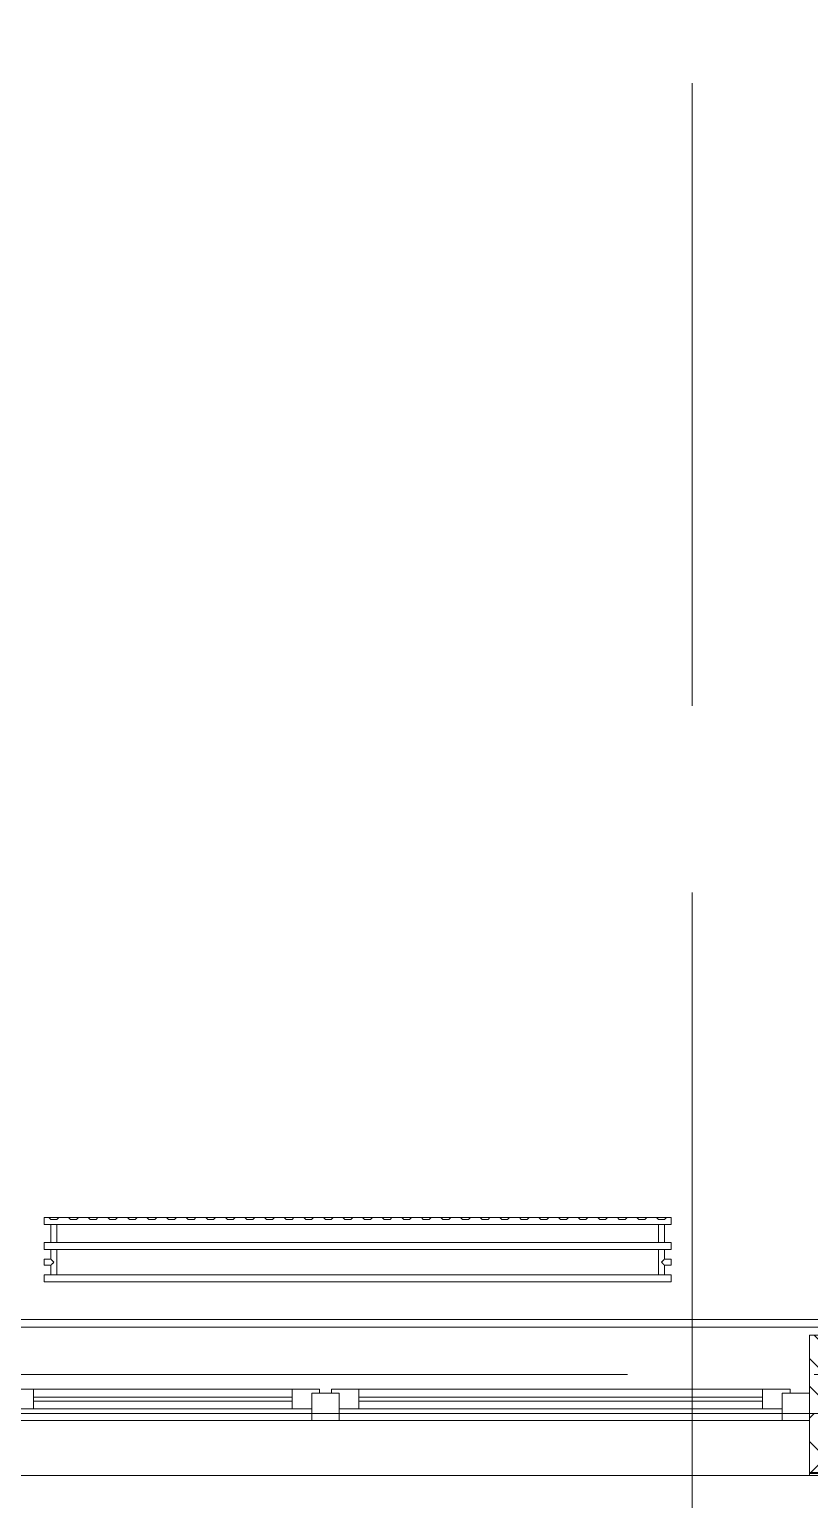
# Model space of a CAD drawing. Header units: millimetres. Extents: x 2623 to 216772, y -8553 to 29000.
# Drawn here: x 35384 to 37374, y -319 to 3430 of the extents above; entities that cross this region are included whole.
import ezdxf

# ---------------------------------------------------------------- set-up
doc = ezdxf.new("R2010")
doc.units = ezdxf.units.MM
doc.linetypes.add('Осевая', pattern=[3175, 635, -476.25, 1587.5, -476.25])
doc.layers.add('A-FLOR-1', color=7, linetype='Continuous', lineweight=9, true_color=0xaaaaaa)
doc.layers.add('M-EQPM-1', color=7, linetype='Continuous', lineweight=9, true_color=0xaaaaaa)
for name, color, linetype, lineweight in [('A-GLAZ', 7, 'Continuous', 9), ('A-WALL', 7, 'Continuous', 9), ('A-WALL-1', 7, 'Continuous', 13), ('I-WALL', 7, 'Continuous', 9), ('Оси', 7, 'Continuous', 9), ('Оси-2', 7, 'Осевая', 9)]:
    doc.layers.add(name, color=color, linetype=linetype, lineweight=lineweight)

# ---------------------------------------------------------------- blocks, each defined once
blk = doc.blocks.new('120_Окно_СКБ_2Ст - 120_Окно_СКБ_2Ст 2100х2400 _мал створка справа_-22446225-План монтажа стен и перегородок 3 этажа в осях 12-23')
at = {"layer": 'A-GLAZ'}
for p, q in [((-1050, -127), (-1050, -57)), ((-1050, -57), (-980, -57)), ((1050, -57), (-1050, -57)), ((-980, -57), (-980, -127)), ((150, -127), (150, -57)), ((150, -57), (220, -57)), ((220, -57), (220, -127)), ((980, -127), (980, -57)), ((980, -57), (1050, -57)), ((1050, -57), (1050, -127)), ((150, -87), (-980, -87)), ((-980, -87), (-980, -127)), ((-930, -137), (-930, -87)), ((-930, -107), (100, -107)), ((100, -137), (100, -87)), ((150, -127), (150, -87)), ((980, -87), (220, -87)), ((220, -87), (220, -127)), ((270, -137), (270, -87)), ((270, -107), (930, -107)), ((930, -137), (930, -87)), ((980, -127), (980, -87)), ((-980, -127), (-1050, -127)), ((-1050, -127), (-1000, -127)), ((-980, -127), (-1000, -127)), ((-1000, -127), (-1000, -137)), ((-1000, -137), (170, -137)), ((170, -137), (-1000, -137)), ((100, -117), (-930, -117)), ((220, -127), (150, -127)), ((170, -127), (150, -127)), ((170, -127), (200, -127)), ((170, -137), (170, -127)), ((220, -127), (200, -127)), ((200, -127), (200, -137)), ((200, -137), (1000, -137)), ((1000, -137), (200, -137)), ((930, -117), (270, -117)), ((1050, -127), (980, -127)), ((1000, -127), (980, -127)), ((1000, -127), (1050, -127)), ((1000, -137), (1000, -127))]:
    blk.add_line(p, q, dxfattribs=at)
blk = doc.blocks.new('radiator_prado_classic_z_tip_30_po exemplyaru - Classic Z Тип 30-500-V59-План монтажа стен и перегородок 3 этажа в осях 12-23')
at = {"layer": 'M-EQPM-1'}
for p, q in [((0, 228), (0, 210)), ((1600, 228), (0, 228)), ((0, 210), (0, 228)), ((0, 228), (12.5, 228)), ((12.5, 228), (37.5, 228)), ((37.5, 228), (12.5, 228)), ((12.5, 228), (37.5, 228)), ((12.5, 228), (17.5, 223)), ((12.5, 228), (17.5, 223)), ((32.5, 223), (37.5, 228)), ((37.5, 228), (32.5, 223)), ((37.5, 228), (62.5, 228)), ((62.5, 228), (87.5, 228)), ((87.5, 228), (62.5, 228)), ((62.5, 228), (87.5, 228)), ((62.5, 228), (67.5, 223)), ((62.5, 228), (67.5, 223)), ((82.5, 223), (87.5, 228)), ((87.5, 228), (82.5, 223)), ((87.5, 228), (112.5, 228)), ((112.5, 228), (137.5, 228)), ((137.5, 228), (112.5, 228)), ((112.5, 228), (137.5, 228)), ((112.5, 228), (117.5, 223)), ((112.5, 228), (117.5, 223)), ((132.5, 223), (137.5, 228)), ((137.5, 228), (132.5, 223)), ((137.5, 228), (162.5, 228)), ((162.5, 228), (187.5, 228)), ((187.5, 228), (162.5, 228)), ((162.5, 228), (187.5, 228)), ((162.5, 228), (167.5, 223)), ((162.5, 228), (167.5, 223)), ((182.5, 223), (187.5, 228)), ((187.5, 228), (182.5, 223)), ((187.5, 228), (212.5, 228)), ((212.5, 228), (237.5, 228)), ((237.5, 228), (212.5, 228)), ((212.5, 228), (237.5, 228)), ((212.5, 228), (217.5, 223)), ((212.5, 228), (217.5, 223)), ((232.5, 223), (237.5, 228)), ((237.5, 228), (232.5, 223)), ((237.5, 228), (262.5, 228)), ((262.5, 228), (287.5, 228)), ((287.5, 228), (262.5, 228)), ((262.5, 228), (287.5, 228)), ((262.5, 228), (267.5, 223)), ((262.5, 228), (267.5, 223)), ((282.5, 223), (287.5, 228)), ((287.5, 228), (282.5, 223)), ((287.5, 228), (312.5, 228)), ((312.5, 228), (337.5, 228)), ((337.5, 228), (312.5, 228)), ((312.5, 228), (337.5, 228)), ((312.5, 228), (317.5, 223)), ((312.5, 228), (317.5, 223)), ((332.5, 223), (337.5, 228)), ((337.5, 228), (332.5, 223)), ((337.5, 228), (362.5, 228)), ((362.5, 228), (387.5, 228)), ((387.5, 228), (362.5, 228)), ((362.5, 228), (387.5, 228)), ((362.5, 228), (367.5, 223)), ((362.5, 228), (367.5, 223)), ((382.5, 223), (387.5, 228)), ((387.5, 228), (382.5, 223)), ((387.5, 228), (412.5, 228)), ((412.5, 228), (437.5, 228)), ((437.5, 228), (412.5, 228)), ((412.5, 228), (437.5, 228)), ((412.5, 228), (417.5, 223)), ((412.5, 228), (417.5, 223)), ((432.5, 223), (437.5, 228)), ((437.5, 228), (432.5, 223)), ((437.5, 228), (462.5, 228)), ((462.5, 228), (487.5, 228)), ((487.5, 228), (462.5, 228)), ((462.5, 228), (487.5, 228)), ((462.5, 228), (467.5, 223)), ((462.5, 228), (467.5, 223)), ((482.5, 223), (487.5, 228)), ((487.5, 228), (482.5, 223)), ((487.5, 228), (512.5, 228)), ((512.5, 228), (537.5, 228)), ((537.5, 228), (512.5, 228)), ((512.5, 228), (537.5, 228)), ((512.5, 228), (517.5, 223)), ((512.5, 228), (517.5, 223)), ((532.5, 223), (537.5, 228)), ((537.5, 228), (532.5, 223)), ((537.5, 228), (562.5, 228)), ((562.5, 228), (587.5, 228)), ((587.5, 228), (562.5, 228)), ((562.5, 228), (587.5, 228)), ((562.5, 228), (567.5, 223)), ((562.5, 228), (567.5, 223)), ((582.5, 223), (587.5, 228)), ((587.5, 228), (582.5, 223)), ((587.5, 228), (612.5, 228)), ((612.5, 228), (637.5, 228)), ((637.5, 228), (612.5, 228)), ((612.5, 228), (637.5, 228)), ((612.5, 228), (617.5, 223)), ((612.5, 228), (617.5, 223)), ((632.5, 223), (637.5, 228)), ((637.5, 228), (632.5, 223)), ((637.5, 228), (662.5, 228)), ((662.5, 228), (687.5, 228)), ((687.5, 228), (662.5, 228)), ((662.5, 228), (687.5, 228)), ((662.5, 228), (667.5, 223)), ((662.5, 228), (667.5, 223)), ((682.5, 223), (687.5, 228)), ((687.5, 228), (682.5, 223)), ((687.5, 228), (712.5, 228)), ((712.5, 228), (737.5, 228)), ((737.5, 228), (712.5, 228)), ((712.5, 228), (737.5, 228)), ((712.5, 228), (717.5, 223)), ((712.5, 228), (717.5, 223)), ((732.5, 223), (737.5, 228)), ((737.5, 228), (732.5, 223)), ((737.5, 228), (762.5, 228)), ((762.5, 228), (787.5, 228)), ((787.5, 228), (762.5, 228)), ((762.5, 228), (787.5, 228)), ((762.5, 228), (767.5, 223)), ((762.5, 228), (767.5, 223)), ((782.5, 223), (787.5, 228)), ((787.5, 228), (782.5, 223)), ((787.5, 228), (812.5, 228)), ((812.5, 228), (837.5, 228)), ((837.5, 228), (812.5, 228)), ((812.5, 228), (837.5, 228)), ((812.5, 228), (817.5, 223)), ((812.5, 228), (817.5, 223)), ((832.5, 223), (837.5, 228)), ((837.5, 228), (832.5, 223)), ((837.5, 228), (862.5, 228)), ((862.5, 228), (887.5, 228)), ((887.5, 228), (862.5, 228)), ((862.5, 228), (887.5, 228)), ((862.5, 228), (867.5, 223)), ((862.5, 228), (867.5, 223)), ((882.5, 223), (887.5, 228)), ((887.5, 228), (882.5, 223)), ((887.5, 228), (912.5, 228)), ((912.5, 228), (937.5, 228)), ((937.5, 228), (912.5, 228)), ((912.5, 228), (937.5, 228)), ((912.5, 228), (917.5, 223)), ((912.5, 228), (917.5, 223)), ((932.5, 223), (937.5, 228)), ((937.5, 228), (932.5, 223)), ((937.5, 228), (962.5, 228)), ((962.5, 228), (987.5, 228)), ((987.5, 228), (962.5, 228)), ((962.5, 228), (987.5, 228)), ((962.5, 228), (967.5, 223)), ((962.5, 228), (967.5, 223)), ((982.5, 223), (987.5, 228)), ((987.5, 228), (982.5, 223)), ((987.5, 228), (1012.5, 228)), ((1012.5, 228), (1037.5, 228)), ((1037.5, 228), (1012.5, 228)), ((1012.5, 228), (1037.5, 228)), ((1012.5, 228), (1017.5, 223)), ((1012.5, 228), (1017.5, 223)), ((1032.5, 223), (1037.5, 228)), ((1037.5, 228), (1032.5, 223)), ((1037.5, 228), (1062.5, 228)), ((1062.5, 228), (1087.5, 228)), ((1087.5, 228), (1062.5, 228)), ((1062.5, 228), (1087.5, 228)), ((1062.5, 228), (1067.5, 223)), ((1062.5, 228), (1067.5, 223)), ((1082.5, 223), (1087.5, 228)), ((1087.5, 228), (1082.5, 223)), ((1087.5, 228), (1111.5, 228)), ((1112.5, 228), (1137.5, 228)), ((1137.5, 228), (1112.5, 228)), ((1112.5, 228), (1137.5, 228)), ((1112.5, 228), (1117.5, 223)), ((1112.5, 228), (1117.5, 223)), ((1132.5, 223), (1137.5, 228)), ((1137.5, 228), (1132.5, 223)), ((1137.5, 228), (1162.5, 228)), ((1162.5, 228), (1187.5, 228)), ((1187.5, 228), (1162.5, 228)), ((1162.5, 228), (1187.5, 228)), ((1162.5, 228), (1167.5, 223)), ((1162.5, 228), (1167.5, 223)), ((1182.5, 223), (1187.5, 228)), ((1187.5, 228), (1182.5, 223)), ((1187.5, 228), (1212.5, 228)), ((1212.5, 228), (1237.5, 228)), ((1237.5, 228), (1212.5, 228)), ((1212.5, 228), (1237.5, 228)), ((1212.5, 228), (1217.5, 223)), ((1212.5, 228), (1217.5, 223)), ((1232.5, 223), (1237.5, 228)), ((1237.5, 228), (1232.5, 223)), ((1237.5, 228), (1262.5, 228)), ((1262.5, 228), (1287.5, 228)), ((1287.5, 228), (1262.5, 228)), ((1262.5, 228), (1287.5, 228)), ((1262.5, 228), (1267.5, 223)), ((1262.5, 228), (1267.5, 223)), ((1282.5, 223), (1287.5, 228)), ((1287.5, 228), (1282.5, 223)), ((1287.5, 228), (1312.5, 228)), ((1312.5, 228), (1337.5, 228)), ((1337.5, 228), (1312.5, 228)), ((1312.5, 228), (1337.5, 228)), ((1312.5, 228), (1317.5, 223)), ((1312.5, 228), (1317.5, 223)), ((1332.5, 223), (1337.5, 228)), ((1337.5, 228), (1332.5, 223)), ((1337.5, 228), (1362.5, 228)), ((1362.5, 228), (1387.5, 228)), ((1387.5, 228), (1362.5, 228)), ((1362.5, 228), (1387.5, 228)), ((1362.5, 228), (1367.5, 223)), ((1362.5, 228), (1367.5, 223)), ((1382.5, 223), (1387.5, 228)), ((1387.5, 228), (1382.5, 223)), ((1387.5, 228), (1412.5, 228)), ((1412.5, 228), (1437.5, 228)), ((1437.5, 228), (1412.5, 228)), ((1412.5, 228), (1437.5, 228)), ((1412.5, 228), (1417.5, 223)), ((1412.5, 228), (1417.5, 223)), ((1432.5, 223), (1437.5, 228)), ((1437.5, 228), (1432.5, 223)), ((1437.5, 228), (1462.5, 228)), ((1462.5, 228), (1487.5, 228)), ((1487.5, 228), (1462.5, 228)), ((1462.5, 228), (1487.5, 228)), ((1462.5, 228), (1467.5, 223)), ((1462.5, 228), (1467.5, 223)), ((1482.5, 223), (1487.5, 228)), ((1487.5, 228), (1482.5, 223)), ((1487.5, 228), (1512.5, 228)), ((1512.5, 228), (1537.5, 228)), ((1537.5, 228), (1512.5, 228)), ((1512.5, 228), (1537.5, 228)), ((1512.5, 228), (1517.5, 223)), ((1512.5, 228), (1517.5, 223)), ((1532.5, 223), (1537.5, 228)), ((1537.5, 228), (1532.5, 223)), ((1537.5, 228), (1562.5, 228)), ((1562.5, 228), (1587.5, 228)), ((1587.5, 228), (1562.5, 228)), ((1562.5, 228), (1587.5, 228)), ((1562.5, 228), (1567.5, 223)), ((1562.5, 228), (1567.5, 223)), ((1582.5, 223), (1587.5, 228)), ((1587.5, 228), (1582.5, 223)), ((1587.5, 228), (1600, 228)), ((1600, 210), (1600, 228)), ((1600, 228), (1600, 210)), ((0, 210), (1600, 210)), ((17.5, 210), (0, 210)), ((32.5, 223), (17.5, 223)), ((17.5, 223), (32.5, 223)), ((17.5, 210), (17.5, 164)), ((17.5, 210), (17.5, 164)), ((17.8, 210), (17.5, 210)), ((17.5, 210), (32.5, 210)), ((32.5, 210), (17.5, 210)), ((17.5, 210), (32.5, 210)), ((25, 210), (17.8, 210)), ((20.9, 210), (18.5, 210)), ((31.5, 210), (21.2, 210)), ((26.9, 210), (25, 210)), ((32.2, 210), (26.9, 210)), ((32.5, 210), (32.2, 210)), ((32.5, 164), (32.5, 210)), ((32.5, 164), (32.5, 210)), ((1567.5, 210), (32.5, 210)), ((82.5, 223), (67.5, 223)), ((67.5, 223), (82.5, 223)), ((132.5, 223), (117.5, 223)), ((117.5, 223), (132.5, 223)), ((182.5, 223), (167.5, 223)), ((167.5, 223), (182.5, 223)), ((232.5, 223), (217.5, 223)), ((217.5, 223), (232.5, 223)), ((282.5, 223), (267.5, 223)), ((267.5, 223), (282.5, 223)), ((332.5, 223), (317.5, 223)), ((317.5, 223), (332.5, 223)), ((382.5, 223), (367.5, 223)), ((367.5, 223), (382.5, 223)), ((432.5, 223), (417.5, 223)), ((417.5, 223), (432.5, 223)), ((482.5, 223), (467.5, 223)), ((467.5, 223), (482.5, 223)), ((532.5, 223), (517.5, 223)), ((517.5, 223), (532.5, 223)), ((582.5, 223), (567.5, 223)), ((567.5, 223), (582.5, 223)), ((632.5, 223), (617.5, 223)), ((617.5, 223), (632.5, 223)), ((682.5, 223), (667.5, 223)), ((667.5, 223), (682.5, 223)), ((732.5, 223), (717.5, 223)), ((717.5, 223), (732.5, 223)), ((782.5, 223), (767.5, 223)), ((767.5, 223), (782.5, 223)), ((832.5, 223), (817.5, 223)), ((817.5, 223), (832.5, 223)), ((882.5, 223), (867.5, 223)), ((867.5, 223), (882.5, 223)), ((932.5, 223), (917.5, 223)), ((917.5, 223), (932.5, 223)), ((982.5, 223), (967.5, 223)), ((967.5, 223), (982.5, 223)), ((1032.5, 223), (1017.5, 223)), ((1017.5, 223), (1032.5, 223)), ((1082.5, 223), (1067.5, 223)), ((1067.5, 223), (1082.5, 223)), ((1132.5, 223), (1117.5, 223)), ((1117.5, 223), (1132.5, 223)), ((1182.5, 223), (1167.5, 223)), ((1167.5, 223), (1182.5, 223)), ((1232.5, 223), (1217.5, 223)), ((1217.5, 223), (1232.5, 223)), ((1282.5, 223), (1267.5, 223)), ((1267.5, 223), (1282.5, 223)), ((1332.5, 223), (1317.5, 223)), ((1317.5, 223), (1332.5, 223)), ((1382.5, 223), (1367.5, 223)), ((1367.5, 223), (1382.5, 223)), ((1432.5, 223), (1417.5, 223)), ((1417.5, 223), (1432.5, 223)), ((1482.5, 223), (1467.5, 223)), ((1467.5, 223), (1482.5, 223)), ((1532.5, 223), (1517.5, 223)), ((1517.5, 223), (1532.5, 223)), ((1582.5, 223), (1567.5, 223)), ((1567.5, 223), (1582.5, 223)), ((1567.5, 210), (1567.5, 164)), ((1567.5, 210), (1567.5, 164)), ((1582.5, 210), (1567.5, 210)), ((1567.5, 210), (1576.9, 210)), ((1569.7, 210), (1567.5, 210)), ((1567.5, 210), (1582.5, 210)), ((1581.5, 210), (1568.5, 210)), ((1571.2, 210), (1569.7, 210)), ((1573.1, 210), (1571.2, 210)), ((1580.3, 210), (1573.1, 210)), ((1576.9, 210), (1582.2, 210)), ((1582.5, 210), (1580.3, 210)), ((1582.2, 210), (1582.5, 210)), ((1582.5, 164), (1582.5, 210)), ((1582.5, 164), (1582.5, 210)), ((1600, 210), (1582.5, 210)), ((1600, 164), (0, 164)), ((0, 164), (0, 146)), ((0, 146), (0, 164)), ((0, 164), (17.5, 164)), ((18.5, 164), (17.5, 164)), ((17.5, 164), (32.5, 164)), ((32.5, 164), (17.5, 164)), ((17.5, 164), (32.5, 164)), ((19.7, 164), (18.5, 164)), ((18.5, 164), (20.9, 164)), ((21.2, 164), (19.7, 164)), ((30.3, 164), (21.2, 164)), ((21.2, 164), (31.5, 164)), ((32.5, 164), (30.3, 164)), ((32.5, 164), (1567.5, 164)), ((1582.5, 164), (1567.5, 164)), ((1567.5, 164), (1582.5, 164)), ((1567.8, 164), (1567.5, 164)), ((1567.5, 164), (1582.5, 164)), ((1575, 164), (1567.8, 164)), ((1568.5, 164), (1581.5, 164)), ((1581.5, 164), (1575, 164)), ((1582.5, 164), (1581.5, 164)), ((1582.5, 164), (1600, 164)), ((1600, 146), (1600, 164)), ((1600, 164), (1600, 146)), ((0, 146), (1600, 146)), ((17.5, 146), (0, 146)), ((17.5, 121.5), (0, 121.5)), ((17.5, 121.5), (0, 121.5)), ((0, 121.5), (0, 121.2)), ((0, 106.5), (0, 121.5)), ((0, 121.2), (0, 106.8)), ((0, 121.2), (0, 120.5)), ((0, 120.5), (0, 121.2)), ((0, 121.2), (0, 121.2)), ((0, 120.5), (0, 119.3)), ((0, 119.3), (0, 120.5)), ((0, 119.3), (0, 117.8)), ((0, 117.8), (0, 119.3)), ((0, 117.8), (0, 115.9)), ((0, 115.9), (0, 117.8)), ((0, 115.9), (0, 114)), ((0, 114), (0, 115.9)), ((0, 114), (0, 112.1)), ((0, 112.1), (0, 114)), ((17.5, 146), (17.5, 121.5)), ((17.5, 146), (17.5, 121.5)), ((17.5, 146), (23.1, 146)), ((32.5, 146), (17.5, 146)), ((17.5, 146), (32.5, 146)), ((32.5, 146), (17.5, 146)), ((20.9, 146), (18.5, 146)), ((31.5, 146), (21.2, 146)), ((23.1, 146), (31.5, 146)), ((31.5, 146), (32.5, 146)), ((32.5, 82), (32.5, 146)), ((32.5, 82), (32.5, 146)), ((1567.5, 146), (32.5, 146)), ((1567.5, 146), (1567.5, 82)), ((1567.5, 146), (1567.5, 82)), ((1567.5, 146), (1582.5, 146)), ((1575, 146), (1567.5, 146)), ((1567.5, 146), (1567.8, 146)), ((1582.5, 146), (1567.5, 146)), ((1567.8, 146), (1573.1, 146)), ((1581.5, 146), (1568.5, 146)), ((1573.1, 146), (1580.3, 146)), ((1582.5, 146), (1575, 146)), ((1580.3, 146), (1582.5, 146)), ((1582.5, 121.5), (1582.5, 146)), ((1582.5, 121.5), (1582.5, 146)), ((1600, 146), (1582.5, 146)), ((1600, 121.5), (1582.5, 121.5)), ((1600, 121.5), (1582.5, 121.5)), ((1600, 121.5), (1600, 106.5)), ((1600, 121.2), (1600, 121.5)), ((1600, 121.5), (1600, 121.2)), ((1600, 121.2), (1600, 121.5)), ((1600, 106.8), (1600, 121.2)), ((1600, 121.2), (1600, 117.8)), ((1600, 106.8), (1600, 121.2)), ((1600, 117.8), (1600, 106.8)), ((0, 112.1), (0, 110.2)), ((0, 110.2), (0, 112.1)), ((0, 110.2), (0, 108.7)), ((0, 108.7), (0, 110.2)), ((0, 108.7), (0, 106.8)), ((0, 106.8), (0, 108.7)), ((0, 106.8), (0, 106.5)), ((0, 106.8), (0, 106.8)), ((0, 106.5), (17.5, 106.5)), ((0, 106.5), (17.5, 106.5)), ((1600, 82), (0, 82)), ((0, 82), (0, 64)), ((0, 64), (0, 82)), ((0, 82), (17.5, 82)), ((17.5, 106.5), (17.5, 82)), ((17.5, 106.5), (17.5, 82)), ((18.5, 82), (17.5, 82)), ((17.5, 82), (32.5, 82)), ((32.5, 82), (17.5, 82)), ((17.5, 82), (18.5, 82)), ((25, 82), (18.5, 82)), ((18.5, 82), (26.9, 82)), ((18.5, 82), (20.9, 82)), ((21.2, 82), (31.5, 82)), ((31.5, 82), (25, 82)), ((26.9, 82), (32.5, 82)), ((32.5, 82), (31.5, 82)), ((32.5, 82), (1567.5, 82)), ((1582.5, 82), (1567.5, 82)), ((1567.5, 82), (1575, 82)), ((1571.2, 82), (1567.5, 82)), ((1567.5, 82), (1582.5, 82)), ((1568.5, 82), (1581.5, 82)), ((1578.7, 82), (1571.2, 82)), ((1575, 82), (1582.5, 82)), ((1580.3, 82), (1578.7, 82)), ((1582.5, 82), (1580.3, 82)), ((1582.5, 82), (1582.5, 106.5)), ((1582.5, 106.5), (1600, 106.5)), ((1582.5, 82), (1582.5, 106.5)), ((1582.5, 106.5), (1600, 106.5)), ((1582.5, 82), (1600, 82)), ((1600, 106.5), (1600, 106.8)), ((1600, 106.8), (1600, 106.5)), ((1600, 106.5), (1600, 106.8)), ((1600, 64), (1600, 82)), ((1600, 82), (1600, 64)), ((1600, 64), (0, 64)), ((0, 64), (1600, 64))]:
    blk.add_line(p, q, dxfattribs=at)
for points, knots in [([(17.8, 121.2), (17.7, 121.3), (17.7, 121.3), (17.5, 121.5), (17.5, 121.5), (17.5, 121.5)], [0.8571429, 0.8571429, 0.8571429, 0.8571429, 0.8928571, 0.9285714, 1, 1, 1, 1]), ([(17.5, 121.5), (17.5, 121.5), (17.5, 121.5), (17.7, 121.3), (17.7, 121.3), (17.8, 121.2)], [0, 0, 0, 0, 0.0714286, 0.1071429, 0.1428571, 0.1428571, 0.1428571, 0.1428571]), ([(17.5, 121.5), (17.5, 121.5), (17.5, 121.5), (17.7, 121.3), (17.7, 121.3), (17.8, 121.2)], [0, 0, 0, 0, 0.0714286, 0.1071429, 0.1428571, 0.1428571, 0.1428571, 0.1428571]), ([(25, 114), (24.5, 114.5), (23.6, 115.4), (22.4, 116.6), (21.6, 117.4), (21.1, 117.9), (20.8, 118.2), (20.5, 118.5), (20.2, 118.8), (19.8, 119.1), (19.6, 119.4), (19.3, 119.7), (19, 120), (18.7, 120.3), (18.5, 120.5), (18.3, 120.7), (18.1, 120.9), (17.9, 121.1), (17.8, 121.2), (17.7, 121.3), (17.5, 121.5), (17.5, 121.5), (17.5, 121.5)], [0, 0, 0, 0, 0.142857, 0.285714, 0.357143, 0.392857, 0.428571, 0.464286, 0.5, 0.535714, 0.571429, 0.607143, 0.642857, 0.678571, 0.714286, 0.75, 0.785714, 0.821429, 0.857143, 0.892857, 0.928571, 1, 1, 1, 1]), ([(17.5, 106.5), (17.5, 106.5), (17.5, 106.5), (17.7, 106.7), (17.8, 106.8), (17.9, 106.9), (18.1, 107.1), (18.3, 107.3), (18.5, 107.5), (18.7, 107.7), (19, 108), (19.3, 108.3), (19.6, 108.6), (19.8, 108.9), (20.3, 109.3), (20.7, 109.7), (21.1, 110.1), (21.6, 110.6), (22.4, 111.4), (23.6, 112.6), (24.5, 113.5), (25, 114)], [0, 0, 0, 0, 0.071429, 0.107143, 0.142857, 0.178571, 0.214286, 0.25, 0.285714, 0.321429, 0.357143, 0.392857, 0.428571, 0.464286, 0.5, 0.571429, 0.607143, 0.642857, 0.714286, 0.857143, 1, 1, 1, 1]), ([(17.8, 121.2), (17.8, 121.2), (17.9, 121.1), (18.1, 120.9), (18.3, 120.7), (18.5, 120.5), (18.7, 120.3), (19, 120), (19.3, 119.7), (19.6, 119.4), (19.8, 119.1), (20.3, 118.7), (20.7, 118.3), (21.1, 117.9), (21.6, 117.4), (22.4, 116.6), (23.1, 115.9), (23.6, 115.4)], [0.1428571, 0.1428571, 0.1428571, 0.1428571, 0.1785714, 0.2142857, 0.25, 0.2857143, 0.3214286, 0.3571429, 0.3928571, 0.4285714, 0.4642857, 0.5, 0.5714286, 0.6071429, 0.6428571, 0.7142857, 0.8571429, 0.8571429, 0.8571429, 0.8571429]), ([(19.6, 119.4), (19.7, 119.3), (19.9, 119.2), (20.3, 118.7), (20.7, 118.3), (21.1, 117.9), (21.6, 117.4), (21.9, 117.1), (22.1, 116.9)], [0.4285714, 0.4285714, 0.4285714, 0.4285714, 0.4642857, 0.5, 0.5714286, 0.6071429, 0.6428571, 0.7142857, 0.7142857, 0.7142857, 0.7142857]), ([(22.1, 116.9), (21.9, 117.1), (21.6, 117.4), (21.1, 117.9), (20.9, 118.1), (20.8, 118.2)], [0.2857143, 0.2857143, 0.2857143, 0.2857143, 0.3571429, 0.3928571, 0.4285714, 0.4285714, 0.4285714, 0.4285714]), ([(1575, 114), (1575.5, 114.5), (1576.4, 115.4), (1577.6, 116.6), (1578.4, 117.4), (1578.9, 117.9), (1579.2, 118.2), (1579.5, 118.5), (1579.8, 118.8), (1580.1, 119.2), (1580.4, 119.4), (1580.7, 119.7), (1581, 120), (1581.3, 120.3), (1581.5, 120.5), (1581.7, 120.7), (1581.9, 120.9), (1582.1, 121.1), (1582.2, 121.2), (1582.3, 121.3), (1582.5, 121.5), (1582.5, 121.5), (1582.5, 121.5)], [0, 0, 0, 0, 0.142857, 0.285714, 0.357143, 0.392857, 0.428571, 0.464286, 0.5, 0.535714, 0.571429, 0.607143, 0.642857, 0.678571, 0.714286, 0.75, 0.785714, 0.821429, 0.857143, 0.892857, 0.928571, 1, 1, 1, 1]), ([(1582.5, 106.5), (1582.5, 106.5), (1582.5, 106.5), (1582.3, 106.7), (1582.2, 106.8), (1582.1, 106.9), (1581.9, 107.1), (1581.7, 107.3), (1581.5, 107.5), (1581.3, 107.7), (1581, 108), (1580.7, 108.3), (1580.4, 108.6), (1580.1, 108.8), (1579.7, 109.3), (1579.3, 109.7), (1578.9, 110.1), (1578.4, 110.6), (1577.6, 111.4), (1576.4, 112.6), (1575.5, 113.5), (1575, 114)], [0, 0, 0, 0, 0.071429, 0.107143, 0.142857, 0.178571, 0.214286, 0.25, 0.285714, 0.321429, 0.357143, 0.392857, 0.428571, 0.464286, 0.5, 0.571429, 0.607143, 0.642857, 0.714286, 0.857143, 1, 1, 1, 1]), ([(1582.2, 121.2), (1582.2, 121.2), (1582.1, 121.1), (1581.9, 120.9), (1581.7, 120.7), (1581.5, 120.5), (1581.3, 120.3), (1581, 120), (1580.7, 119.7), (1580.4, 119.4), (1580.1, 119.2), (1579.7, 118.7), (1579.3, 118.3), (1578.9, 117.9), (1578.4, 117.4), (1577.6, 116.6), (1576.9, 115.9), (1576.4, 115.4)], [0.1428571, 0.1428571, 0.1428571, 0.1428571, 0.1785714, 0.2142857, 0.25, 0.2857143, 0.3214286, 0.3571429, 0.3928571, 0.4285714, 0.4642857, 0.5, 0.5714286, 0.6071429, 0.6428571, 0.7142857, 0.8571429, 0.8571429, 0.8571429, 0.8571429]), ([(1582.2, 121.2), (1582.2, 121.2), (1582.1, 121.1), (1581.9, 120.9), (1581.7, 120.7), (1581.5, 120.5), (1581.3, 120.3), (1581, 120), (1580.7, 119.7), (1580.4, 119.4), (1580.1, 119.2), (1579.7, 118.7), (1579.3, 118.3), (1578.9, 117.9), (1578.4, 117.4), (1577.6, 116.6), (1576.9, 115.9), (1576.4, 115.4)], [0.1428571, 0.1428571, 0.1428571, 0.1428571, 0.1785714, 0.2142857, 0.25, 0.2857143, 0.3214286, 0.3571429, 0.3928571, 0.4285714, 0.4642857, 0.5, 0.5714286, 0.6071429, 0.6428571, 0.7142857, 0.8571429, 0.8571429, 0.8571429, 0.8571429]), ([(1576.4, 115.4), (1576.9, 115.9), (1577.6, 116.6), (1578.4, 117.4), (1578.9, 117.9), (1579.2, 118.2), (1579.5, 118.5), (1579.8, 118.8), (1580.1, 119.2), (1580.4, 119.4), (1580.7, 119.7), (1581, 120), (1581.3, 120.3), (1581.5, 120.5), (1581.7, 120.7), (1581.9, 120.9), (1582.1, 121.1), (1582.2, 121.2), (1582.2, 121.2)], [0.1428571, 0.1428571, 0.1428571, 0.1428571, 0.2857143, 0.3571429, 0.3928571, 0.4285714, 0.4642857, 0.5, 0.5357143, 0.5714286, 0.6071429, 0.6428571, 0.6785714, 0.7142857, 0.75, 0.7857143, 0.8214286, 0.8571429, 0.8571429, 0.8571429, 0.8571429]), ([(1582.5, 121.5), (1582.5, 121.5), (1582.5, 121.5), (1582.3, 121.3), (1582.3, 121.3), (1582.2, 121.2)], [0, 0, 0, 0, 0.0714286, 0.1071429, 0.1428571, 0.1428571, 0.1428571, 0.1428571]), ([(1582.5, 121.5), (1582.5, 121.5), (1582.5, 121.5), (1582.3, 121.3), (1582.3, 121.3), (1582.2, 121.2)], [0, 0, 0, 0, 0.0714286, 0.1071429, 0.1428571, 0.1428571, 0.1428571, 0.1428571]), ([(1582.2, 121.2), (1582.3, 121.3), (1582.3, 121.3), (1582.5, 121.5), (1582.5, 121.5), (1582.5, 121.5)], [0.8571429, 0.8571429, 0.8571429, 0.8571429, 0.8928571, 0.9285714, 1, 1, 1, 1]), ([(17.5, 106.5), (17.5, 106.5), (17.5, 106.5), (17.7, 106.7), (17.7, 106.7), (17.8, 106.8)], [0, 0, 0, 0, 0.0714286, 0.1071429, 0.1428571, 0.1428571, 0.1428571, 0.1428571]), ([(17.8, 106.8), (17.7, 106.7), (17.7, 106.7), (17.5, 106.5), (17.5, 106.5), (17.5, 106.5)], [0.8571429, 0.8571429, 0.8571429, 0.8571429, 0.8928571, 0.9285714, 1, 1, 1, 1]), ([(17.8, 106.8), (17.7, 106.7), (17.7, 106.7), (17.5, 106.5), (17.5, 106.5), (17.5, 106.5)], [0.8571429, 0.8571429, 0.8571429, 0.8571429, 0.8928571, 0.9285714, 1, 1, 1, 1]), ([(22.1, 111.1), (21.9, 110.9), (21.6, 110.6), (21.1, 110.1), (20.8, 109.8), (20.5, 109.5), (20.2, 109.2), (19.8, 108.9), (19.6, 108.6), (19.3, 108.3), (19, 108), (18.7, 107.7), (18.5, 107.5), (18.3, 107.3), (18.1, 107.1), (17.9, 106.9), (17.8, 106.8), (17.8, 106.8)], [0.2857143, 0.2857143, 0.2857143, 0.2857143, 0.3571429, 0.3928571, 0.4285714, 0.4642857, 0.5, 0.5357143, 0.5714286, 0.6071429, 0.6428571, 0.6785714, 0.7142857, 0.75, 0.7857143, 0.8214286, 0.8571429, 0.8571429, 0.8571429, 0.8571429]), ([(17.8, 106.8), (17.8, 106.8), (17.9, 106.9), (18.1, 107.1), (18.3, 107.3), (18.5, 107.5), (18.7, 107.7), (19, 108), (19.3, 108.3), (19.6, 108.6), (19.9, 108.8), (20.3, 109.3), (20.6, 109.6), (20.8, 109.8)], [0.1428571, 0.1428571, 0.1428571, 0.1428571, 0.1785714, 0.2142857, 0.25, 0.2857143, 0.3214286, 0.3571429, 0.3928571, 0.4285714, 0.4642857, 0.5, 0.5714286, 0.5714286, 0.5714286, 0.5714286]), ([(20.8, 109.8), (20.9, 109.9), (21.1, 110.1), (21.6, 110.6), (21.9, 110.9), (22.1, 111.1)], [0.5714286, 0.5714286, 0.5714286, 0.5714286, 0.6071429, 0.6428571, 0.7142857, 0.7142857, 0.7142857, 0.7142857]), ([(22.1, 111.1), (21.9, 110.9), (21.6, 110.6), (21.1, 110.1), (20.9, 109.9), (20.8, 109.8)], [0.2857143, 0.2857143, 0.2857143, 0.2857143, 0.3571429, 0.3928571, 0.4285714, 0.4285714, 0.4285714, 0.4285714]), ([(1577.9, 111.1), (1578.1, 110.9), (1578.4, 110.6), (1578.9, 110.1), (1579.2, 109.8), (1579.5, 109.5), (1579.8, 109.2), (1580.1, 108.8), (1580.4, 108.6), (1580.7, 108.3), (1581, 108), (1581.3, 107.7), (1581.5, 107.5), (1581.7, 107.3), (1581.9, 107.1), (1582.1, 106.9), (1582.2, 106.8), (1582.2, 106.8)], [0.2857143, 0.2857143, 0.2857143, 0.2857143, 0.3571429, 0.3928571, 0.4285714, 0.4642857, 0.5, 0.5357143, 0.5714286, 0.6071429, 0.6428571, 0.6785714, 0.7142857, 0.75, 0.7857143, 0.8214286, 0.8571429, 0.8571429, 0.8571429, 0.8571429]), ([(1577.9, 111.1), (1578.1, 110.9), (1578.4, 110.6), (1578.9, 110.1), (1579.2, 109.8), (1579.5, 109.5), (1579.8, 109.2), (1580.1, 108.8), (1580.4, 108.6), (1580.7, 108.3), (1581, 108), (1581.3, 107.7), (1581.5, 107.5), (1581.7, 107.3), (1581.9, 107.1), (1582.1, 106.9), (1582.2, 106.8), (1582.2, 106.8)], [0.2857143, 0.2857143, 0.2857143, 0.2857143, 0.3571429, 0.3928571, 0.4285714, 0.4642857, 0.5, 0.5357143, 0.5714286, 0.6071429, 0.6428571, 0.6785714, 0.7142857, 0.75, 0.7857143, 0.8214286, 0.8571429, 0.8571429, 0.8571429, 0.8571429]), ([(1582.2, 106.8), (1582.2, 106.8), (1582.1, 106.9), (1581.9, 107.1), (1581.7, 107.3), (1581.5, 107.5), (1581.3, 107.7), (1581, 108), (1580.7, 108.3), (1580.4, 108.6), (1580.1, 108.8), (1579.7, 109.3), (1579.3, 109.7), (1578.9, 110.1), (1578.4, 110.6), (1578.1, 110.9), (1577.9, 111.1)], [0.1428571, 0.1428571, 0.1428571, 0.1428571, 0.1785714, 0.2142857, 0.25, 0.2857143, 0.3214286, 0.3571429, 0.3928571, 0.4285714, 0.4642857, 0.5, 0.5714286, 0.6071429, 0.6428571, 0.7142857, 0.7142857, 0.7142857, 0.7142857]), ([(1582.2, 106.8), (1582.3, 106.7), (1582.3, 106.7), (1582.5, 106.5), (1582.5, 106.5), (1582.5, 106.5)], [0.8571429, 0.8571429, 0.8571429, 0.8571429, 0.8928571, 0.9285714, 1, 1, 1, 1]), ([(1582.2, 106.8), (1582.3, 106.7), (1582.3, 106.7), (1582.5, 106.5), (1582.5, 106.5), (1582.5, 106.5)], [0.8571429, 0.8571429, 0.8571429, 0.8571429, 0.8928571, 0.9285714, 1, 1, 1, 1]), ([(1582.5, 106.5), (1582.5, 106.5), (1582.5, 106.5), (1582.3, 106.7), (1582.3, 106.7), (1582.2, 106.8)], [0, 0, 0, 0, 0.0714286, 0.1071429, 0.1428571, 0.1428571, 0.1428571, 0.1428571])]:
    blk.add_open_spline(points, degree=3, knots=knots, dxfattribs=at)
for points in [[(20.8, 118.2), (20.7, 118.3), (20.5, 118.5), (20.2, 118.8), (19.9, 119.2), (19.6, 119.4), (19.3, 119.7), (19, 120), (18.7, 120.3), (18.5, 120.5), (18.3, 120.7), (18.1, 120.9), (17.9, 121.1), (17.8, 121.2), (17.8, 121.2)], [(17.8, 121.2), (17.8, 121.2), (17.9, 121.1), (18.1, 120.9), (18.3, 120.7), (18.5, 120.5), (18.7, 120.3), (19, 120), (19.3, 119.7), (19.5, 119.5), (19.6, 119.4)], [(23.6, 115.4), (23.1, 115.9), (22.6, 116.4), (22.1, 116.9)], [(22.1, 116.9), (22.6, 116.4), (23.1, 115.9), (23.6, 115.4)], [(25, 114), (24.5, 113.5), (23.6, 112.6), (22.6, 111.6), (22.1, 111.1)], [(22.1, 111.1), (22.6, 111.6), (23.1, 112.1), (23.6, 112.6)], [(23.6, 112.6), (23.1, 112.1), (22.6, 111.6), (22.1, 111.1)], [(25, 114), (24.5, 114.5), (24, 115), (23.6, 115.4)], [(23.6, 115.4), (24, 115), (24.5, 114.5), (25, 114)], [(23.6, 115.4), (24, 115), (24.5, 114.5), (25, 114)], [(23.6, 112.6), (24, 113), (24.5, 113.5), (25, 114)], [(25, 114), (24.5, 113.5), (24, 113), (23.6, 112.6)], [(1576.4, 115.4), (1576, 115), (1575.5, 114.5), (1575, 114)], [(1576.4, 115.4), (1576, 115), (1575.5, 114.5), (1575, 114)], [(1575, 114), (1575.5, 114.5), (1576, 115), (1576.4, 115.4)], [(1575, 114), (1575.5, 113.5), (1576.4, 112.6), (1577.4, 111.6), (1577.9, 111.1)], [(1575, 114), (1575.5, 113.5), (1576.4, 112.6), (1577.4, 111.6), (1577.9, 111.1)], [(1577.9, 111.1), (1577.4, 111.6), (1576.4, 112.6), (1575.5, 113.5), (1575, 114)], [(20.8, 109.8), (20.7, 109.7), (20.5, 109.5), (20.2, 109.2), (19.9, 108.8), (19.6, 108.6), (19.3, 108.3), (19, 108), (18.7, 107.7), (18.5, 107.5), (18.3, 107.3), (18.1, 107.1), (17.9, 106.9), (17.8, 106.8), (17.8, 106.8)]]:
    blk.add_open_spline(points, degree=3, dxfattribs=at)

msp = doc.modelspace()

# ---------------------------------------------------------------- hatches: boundary and pattern name
at = {"layer": 'A-WALL'}
h = msp.add_hatch(dxfattribs=at)
h.set_pattern_fill('FP_22', color=256, style=0, pattern_type=2)
h.set_pattern_definition([(135, (-17385.513, 0), (-35.35534, -35.35534), [])])
h.paths.add_polyline_path([(47802.5, -100), (48024.5, -100), (48024.5, 100), (47774.5, 100), (47774.5, -100)])
h.paths.add_polyline_path([(46348.4, -100), (46874.5, -100), (46874.5, 100), (46324.5, 100), (46324.5, -100)])
h.paths.add_polyline_path([(44224.5, -100), (44224.5, 100), (44024.5, 100), (44024.5, -100), (44167.2, -100)])
h.paths.add_polyline_path([(40424.5, -100), (40424.5, 100), (39524.5, 100), (39524.5, -100), (39804.8, -100)])
h.paths.add_polyline_path([(37623.6, -100), (38124.5, -100), (38124.5, 100), (37374.5, 100), (37374.5, -100)])
h.paths.add_polyline_path([(35274.5, -100), (35274.5, 100), (35024.5, 100), (35024.5, -100)])
h.paths.add_polyline_path([(33261.2, -100), (33624.5, -100), (33624.5, 100), (32874.5, 100), (32874.5, -100)])
h.paths.add_polyline_path([(30524.5, -100), (30774.5, -100), (30774.5, 100), (30524.5, 100), (30524.5, 5.7)])
h.paths.add_polyline_path([(26717.6, -100), (26924.5, -100), (26924.5, 100), (26024.5, 100), (26024.5, -100)])
h.paths.add_polyline_path([(25274.5, -100), (25524.5, -100), (25524.5, 100), (25274.5, 100)])
h.paths.add_polyline_path([(24374.5, -100), (24374.5, 100), (23754.5, 100), (23754.5, -100), (23809.4, -100)])
h = msp.add_hatch(dxfattribs=at)
h.set_pattern_fill('FP_23', color=256, style=0, pattern_type=2)
h.set_pattern_definition([(45, (-17385.51, 0), (-70.71068, 70.71068), []), (135, (-17385.51, 0), (-70.71068, -70.71068), [])])
h.paths.add_polyline_path([(37374.5, -250), (38124.5, -250), (38124.5, -100), (37374.5, -100)])
h.paths.add_polyline_path([(39241.6, -250), (39241.6, -100), (39024.5, -100), (39024.5, -250), (39077.7, -250)])
h.paths.add_polyline_path([(34524.5, -250), (35274.5, -250), (35274.5, -100), (34524.5, -100)])
h.paths.add_polyline_path([(33624.5, -250), (33624.5, -100), (32874.5, -100), (32874.5, -250), (33261.2, -250)])
h.paths.add_polyline_path([(30774.5, -250), (30774.5, -100), (30024.5, -100), (30024.5, -250), (30524.5, -250)])
h.paths.add_polyline_path([(26717.6, -250), (26924.5, -250), (26924.5, -100), (25274.5, -100), (25274.5, -250), (25990.6, -250)])
h.paths.add_polyline_path([(23809.4, -250), (24374.5, -250), (24374.5, -100), (23754.5, -100), (23754.5, -250)])
h.paths.add_polyline_path([(21628.2, -250), (21654.5, -250), (21654.5, -100), (21347.1, -100), (21347.1, -250)])

# ---------------------------------------------------------------- linework, layer by layer
at = {"layer": 'A-FLOR-1'}
msp.add_line((35044.5, 140), (39004.5, 140), dxfattribs=at)
at = {"layer": 'A-WALL'}
for p, q in [((38124.5, 100), (37374.5, 100)), ((37374.5, 100), (37374.5, -258)), ((35274.5, -100), (37374.5, -100)), ((46874.5, -258), (32874.5, -258))]:
    msp.add_line(p, q, dxfattribs=at)
at = {"layer": 'A-WALL-1'}
for p, q in [((37374.5, -100), (38124.5, -100)), ((37374.5, -250), (38124.5, -250)), ((37374.5, -253), (38124.5, -253))]:
    msp.add_line(p, q, dxfattribs=at)
at = {"layer": 'I-WALL'}
msp.add_line((35024.5, 120), (39024.5, 120), dxfattribs=at)
at = {"layer": 'Оси'}
msp.add_line((37074.5, -1906.3), (37074.5, 593.7), dxfattribs=at)
at = {"layer": 'Оси-2'}
for p, q in [((37074.5, 593.7), (37074.5, 24850)), ((21511, 0), (64864.5, 0))]:
    msp.add_line(p, q, dxfattribs=at)

# ---------------------------------------------------------------- block references
at = {"layer": 'A-GLAZ', "rotation": 180}
msp.add_blockref('120_Окно_СКБ_2Ст - 120_Окно_СКБ_2Ст 2100х2400 _мал створка справа_-22446225-План монтажа стен и перегородок 3 этажа в осях 12-23', (36324.5, -175), dxfattribs=at)
at = {"layer": 'M-EQPM-1'}
msp.add_blockref('radiator_prado_classic_z_tip_30_po exemplyaru - Classic Z Тип 30-500-V59-План монтажа стен и перегородок 3 этажа в осях 12-23', (35421.5, 172), dxfattribs=at)

doc.saveas('drawing.dxf')
